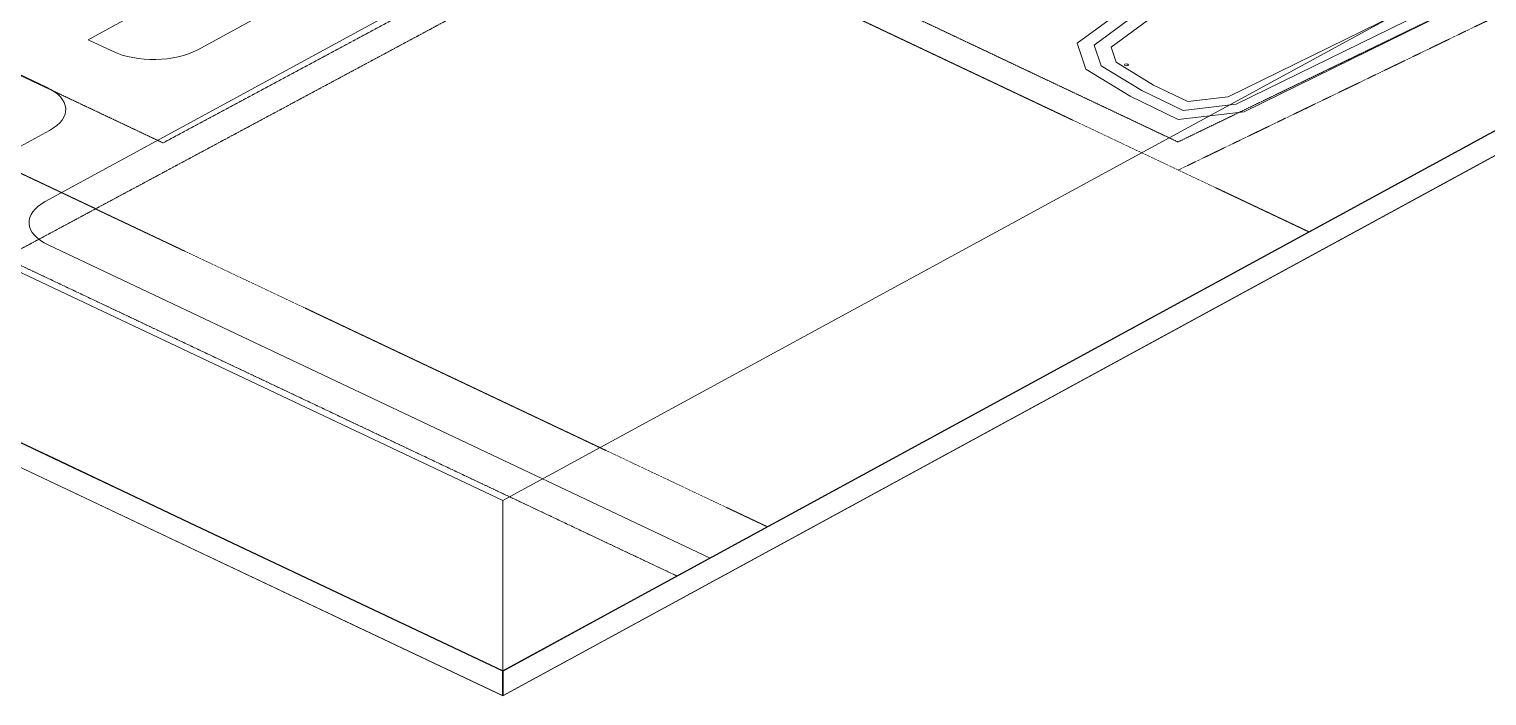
# Model space of a CAD drawing. Header units: inches. Extents: x 27328 to 120839, y -4075 to 4147.
# Drawn here: x 31313 to 35661, y -1801 to 186 of the extents above; entities that cross this region are included whole.
import ezdxf

# ---------------------------------------------------------------- set-up
doc = ezdxf.new("R2010")
doc.units = ezdxf.units.IN
doc.header["$MEASUREMENT"] = 0
for name, pattern in [('Center 1_4_', [0.53125, 0.25, -0.09375, 0.09375, -0.09375]), ('Hidden', [0.28125, 0.1875, -0.09375]), ('IMPORT-CENTER2 _2_', [6.328125, 4.21875, -0.703125, 0.703125, -0.703125])]:
    doc.linetypes.add(name, pattern=pattern)
for name, color, linetype, lineweight in [('A-DETL', 90, 'Continuous', 9), ('A-PROP-SBCK', 71, 'Hidden', 15), ('BMP', 80, 'Continuous', 9), ('C-TOPO', 7, 'Continuous', 9), ('EOP-EX', 125, 'Continuous', 9), ('EOP-PR', 4, 'Continuous', 9), ('G-ANNO-SYMB', 111, 'Continuous', 9), ('PROP', 3, 'Center 1_4_', 9)]:
    doc.layers.add(name, color=color, linetype=linetype, lineweight=lineweight)

msp = doc.modelspace()

# ---------------------------------------------------------------- linework, layer by layer
at = {"layer": 'A-DETL', "linetype": 'IMPORT-CENTER2 _2_'}
msp.add_line((33245.9, -1443.9), (27848, 1109), dxfattribs=at)
at = {"layer": 'A-PROP-SBCK'}
for p, q in [((31712.3, -152.6), (28813.5, 1218.3)), ((37043.2, 962.8), (34739.4, -149.8)), ((33133.5, 609.5), (31712.3, -152.6)), ((34739.4, -149.8), (33133.5, 609.5))]:
    msp.add_line(p, q, dxfattribs=at)
at = {"layer": 'BMP'}
for p, q in [((34888.9, -15.3), (35864.1, 462.8)), ((34912.6, -37.6), (35897.5, 445.3)), ((34936.4, -59.8), (35930.8, 427.8)), ((34577.9, 246.4), (34438.8, 144.4)), ((34615.2, 231), (34489.4, 138.7)), ((34652.6, 215.6), (34540.1, 133)), ((34438.8, 144.4), (34465, 67)), ((34489.4, 138.7), (34510.1, 77.5)), ((34540.1, 133), (34555.3, 88)), ((34555.3, 88), (34666.6, 19.9)), ((34465, 67), (34596.4, -13.4)), ((34510.1, 77.5), (34631.5, 3.2)), ((34631.5, 3.2), (34754.8, -55.9)), ((34666.6, 19.9), (34769.1, -29.3)), ((34596.4, -13.4), (34740.4, -82.6)), ((34754.8, -55.9), (34912.6, -37.6)), ((34769.1, -29.3), (34888.9, -15.3)), ((34740.4, -82.6), (34936.4, -59.8))]:
    msp.add_line(p, q, dxfattribs=at)
msp.add_ellipse((34585.6, 80), major_axis=(6, 0), ratio=0.507323, dxfattribs=at)
at = {"layer": 'C-TOPO', "lineweight": 25}
for p, q in [((37894.2, 1086.3), (32725.1, -1726.7)), ((31406.6, -1102.5), (28928.6, 69.5)), ((31791.7, -1284.6), (31406.6, -1102.5)), ((32726.3, -1726.7), (31791.7, -1284.6))]:
    msp.add_line(p, q, dxfattribs=at)
at = {"layer": 'C-TOPO'}
for p, q in [((37894.2, 1012.6), (32726.3, -1799.7)), ((32725.1, -1799.8), (27328.4, 752.6)), ((37181.3, 697.7), (33330.9, -1397.6)), ((28927.5, 69.4), (31406.4, -1103)), ((31791.5, -1285.1), (31406.4, -1103)), ((32725.7, -1727), (31791.5, -1285.1)), ((33330.9, -1397.6), (32726.3, -1726.7)), ((32725.1, -1800.4), (32725.1, -1726.7)), ((32726.3, -1726.7), (32725.7, -1727)), ((32726.3, -1726.7), (32726.3, -1800.4)), ((32725.7, -1800), (32725.1, -1800.4)), ((32726.3, -1800.4), (32725.7, -1800))]:
    msp.add_line(p, q, dxfattribs=at)
at = {"layer": 'EOP-EX'}
msp.add_line((33344.1, -1390.5), (31369.8, -456.7), dxfattribs=at)
at = {"layer": 'EOP-PR'}
for p, q in [((29160, 1056.5), (31364.9, 13.8)), ((31815.6, 125.2), (32705, 609.2)), ((33009.1, 569.3), (31360.9, -327.7)), ((31488.6, 155), (31635.9, 235.1)), ((31561.2, 120.6), (31488.6, 155)), ((31159, -232.2), (31373.8, -115.3))]:
    msp.add_line(p, q, dxfattribs=at)
for centre, start_param, end_param in [((31684, 187.4), 3.962045, 5.532841), ((31242.1, -53), 5.532841, 7.103637), ((31492.5, -389.9), 2.391248, 3.962045)]:
    msp.add_ellipse(centre, major_axis=(180, 0), ratio=0.507323, start_param=start_param, end_param=end_param, dxfattribs=at)
at = {"layer": 'G-ANNO-SYMB'}
for p, q in [((37894.8, 1594.4), (32725.7, -1218.7)), ((27327.8, 1334.3), (32725.7, -1218.7)), ((37894.8, 1012.3), (32725.7, -1800.7)), ((32725.7, -1800.7), (27327.8, 752.2)), ((32725.7, -1800.7), (32725.7, -1218.7))]:
    msp.add_line(p, q, dxfattribs=at)
at = {"layer": 'PROP'}
for p, q in [((31511.4, -348.9), (28118, 1256)), ((37681.4, 1186.9), (34740.3, -233.5)), ((33138.8, 523.8), (31511.4, -348.9)), ((34740.3, -233.5), (33138.8, 523.8)), ((35130.8, -418.1), (34740.3, -233.5)), ((31239.3, -494.9), (31511.4, -348.9)), ((33515.5, -1297.2), (31510.7, -349.3))]:
    msp.add_line(p, q, dxfattribs=at)

doc.saveas('drawing.dxf')
